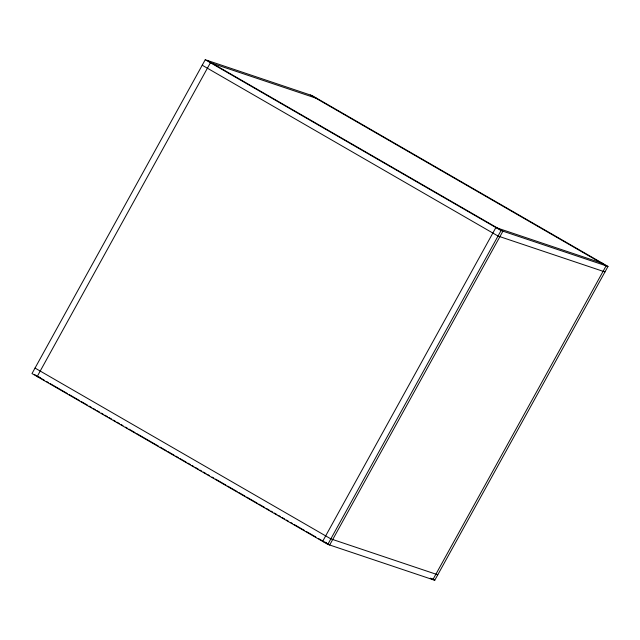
<?xml version="1.0" encoding="UTF-8"?>
<svg xmlns="http://www.w3.org/2000/svg" width="640" height="640" viewBox="0 0 640 640"><rect width="100%" height="100%" fill="white"/><g stroke="black" fill="none" stroke-linecap="round" stroke-linejoin="round"><path stroke-width="0.96" d="M205.248 59.728L32 373.56L327.816 544.376L434.752 580.272L608 266.44L312.184 95.624L205.248 59.728L501.064 230.544L608 266.44M327.816 544.376L501.064 230.544M317.36 98.616L210.424 62.72L37.176 376.544L40.016 377.504M602.824 263.456L495.888 227.552L322.64 541.384L326.424 542.656M604.968 271.936L498.032 236.04L202.216 65.216M437.784 574.784L330.848 538.88L35.032 368.064M310.312 95L606.128 265.816L432.888 579.648L430.288 578.144M207.112 60.352L502.936 231.176L329.688 545L325.36 542.504M432.16 578.776L434.752 580.272M34.736 374.688L36.464 375.688M38.2 376.68L44.248 380.184M46.848 381.68L48.576 382.68M50.304 383.68L67.608 393.664M69.336 394.664L79.712 400.656M81.448 401.656L87.496 405.152M89.232 406.152L91.824 407.648M93.552 408.648L95.28 409.648M97.016 410.648L99.608 412.144M101.336 413.144L103.072 414.144M104.8 415.144L107.392 416.64M109.12 417.64L111.72 419.136M113.448 420.136L115.176 421.136M116.904 422.136L119.504 423.632M121.232 424.632L122.96 425.632M125.56 427.128L127.288 428.128M129.016 429.128L135.072 432.624M136.8 433.624L158.424 446.112M160.152 447.112L166.208 450.608M167.944 451.6L173.992 455.096M175.728 456.096L178.32 457.6M180.048 458.6L186.104 462.096M187.832 463.088L190.432 464.592M192.16 465.592L193.888 466.584M195.616 467.584L198.216 469.088M199.944 470.08L201.672 471.08M203.4 472.08L206 473.584M207.728 474.576L209.456 475.576M212.056 477.08L213.784 478.072M215.512 479.072L225.896 485.064M227.624 486.064L237.136 491.56M238.864 492.56L244.92 496.056M246.648 497.056L257.032 503.048M258.76 504.048L264.816 507.544M266.544 508.544L269.144 510.04M270.872 511.04L272.6 512.04M274.328 513.04L276.928 514.536M278.656 515.536L280.384 516.536M282.112 517.536L284.712 519.032M286.44 520.032L288.168 521.032M290.768 522.528L292.496 523.528M294.224 524.528L304.608 530.52M306.336 531.52L315.848 537.016M318.44 538.512L323.632 541.504"/></g></svg>
